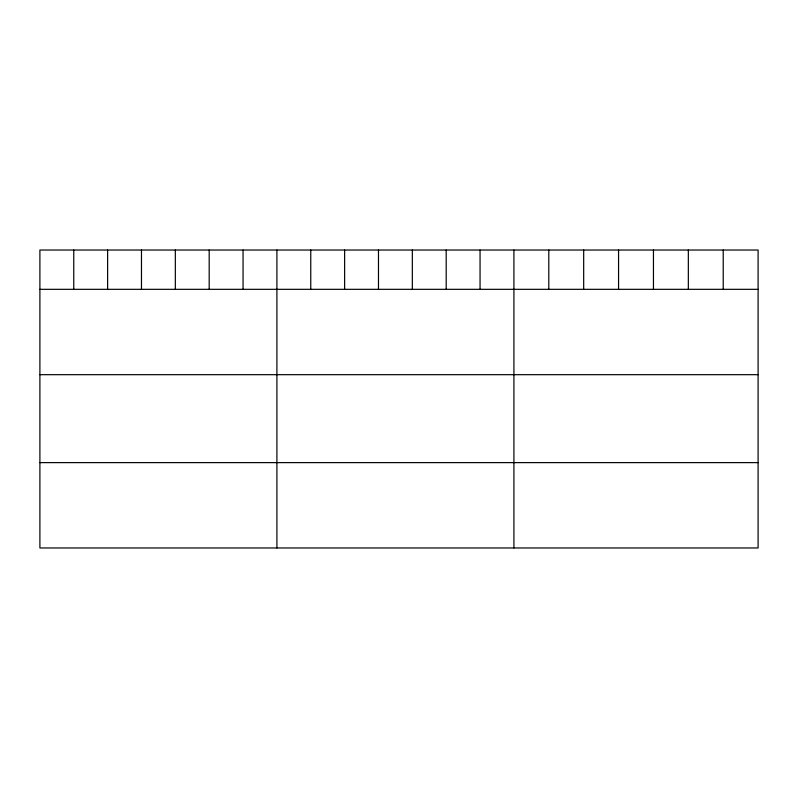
<?xml version="1.0" encoding="UTF-8"?>
<svg xmlns="http://www.w3.org/2000/svg" width="798" height="798" viewBox="0 0 798 798"><rect width="100%" height="100%" fill="white"/><g stroke="black" fill="none" stroke-linecap="round" stroke-linejoin="round"><path stroke-width="1.2" d="M758.1 289.325L758.1 547.967L39.9 547.967L39.9 250.033L758.1 250.033L758.1 289.325L39.9 289.325M39.9 374.681L758.1 374.681M39.9 462.621L758.1 462.621M723.217 250.033L723.217 289.325M688.335 250.033L688.335 289.325M653.452 250.033L653.452 289.325M618.56 250.033L618.56 289.325M583.677 250.033L583.677 289.325M548.795 250.033L548.795 289.325M513.912 250.033L513.912 547.967M480.057 250.033L480.057 289.325M446.192 250.033L446.192 289.325M412.337 250.033L412.337 289.325M378.481 250.033L378.481 289.325M344.626 250.033L344.626 289.325M310.761 250.033L310.761 289.325M276.906 250.033L276.906 547.967M243.051 250.033L243.051 289.325M209.186 250.033L209.186 289.325M175.331 250.033L175.331 289.325M141.475 250.033L141.475 289.325M107.62 250.033L107.62 289.325M73.755 250.033L73.755 289.325"/></g></svg>
